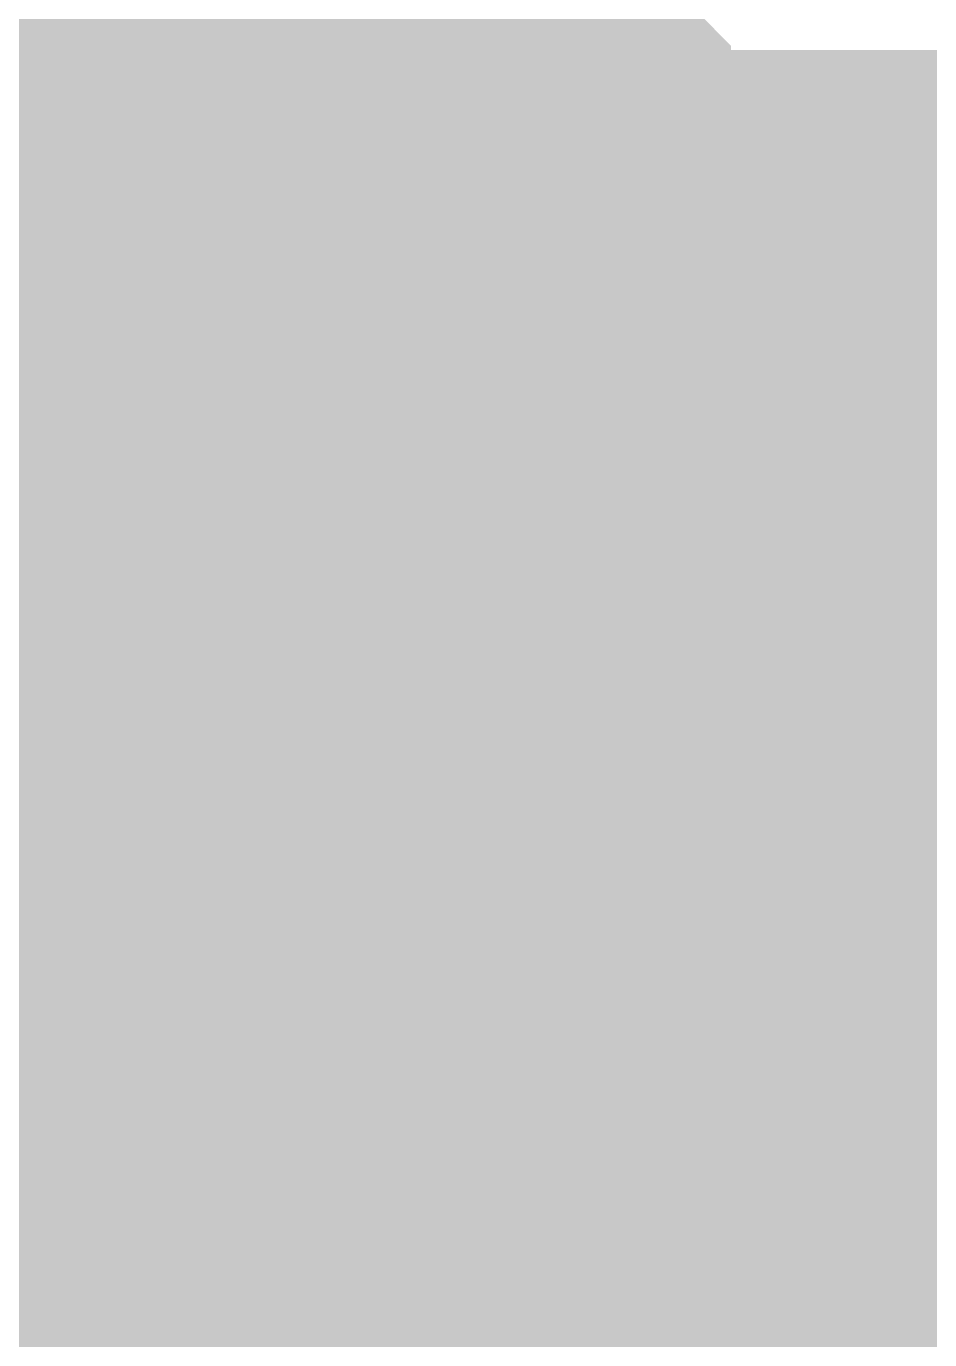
# Model space of a CAD drawing. Header units: inches. Extents: x 0 to 841, y 0 to 594.
# Drawn here: x 788.077 to 788.458, y 269.791 to 270.344 of the extents above; entities that cross this region are included whole.
import ezdxf

# ---------------------------------------------------------------- set-up
doc = ezdxf.new("R2010")
doc.units = ezdxf.units.IN
doc.layers.add('Sheet', color=255, linetype='Continuous')

msp = doc.modelspace()

# ---------------------------------------------------------------- linework, layer by layer
at = {"layer": 'Sheet'}
for points in [[(788.04449, 270.49819, 0.29972, 0.29972, 0), (788.0894, 270.45327, 0.29972, 0.29972, 0), (788.13432, 270.40835, 0.29972, 0.29972, 0), (788.13432, 270.40835, 0.29972, 0.29972, 0), (788.13432, 270.36343, 0.29972, 0.29972, 0), (788.17923, 270.31851, 0.29972, 0.29972, 0), (788.17923, 270.31851, 0.29972, 0.29972, 0), (788.22415, 270.27359, 0.29972, 0.29972, 0), (788.22415, 270.22868, 0.29972, 0.29972, 0), (788.22415, 270.18376, 0.29972, 0.29972, 0), (788.22415, 270.13884, 0.29972, 0.29972, 0), (788.26907, 270.13884, 0.29972, 0.29972, 0), (788.26907, 270.09392, 0.29972, 0.29972, 0), (788.26907, 270.049, 0.29972, 0.29972, 0), (788.26907, 270.00408, 0.29972, 0.29972, 0), (788.26907, 269.95917, 0.29972, 0.29972, 0)], [(788.04449, 270.49819, 0.29972, 0.29972, 0), (788.0894, 270.45327, 0.29972, 0.29972, 0), (788.13432, 270.40835, 0.29972, 0.29972, 0), (788.13432, 270.40835, 0.29972, 0.29972, 0), (788.13432, 270.36343, 0.29972, 0.29972, 0), (788.17923, 270.31851, 0.29972, 0.29972, 0), (788.17923, 270.31851, 0.29972, 0.29972, 0), (788.22415, 270.27359, 0.29972, 0.29972, 0), (788.22415, 270.22868, 0.29972, 0.29972, 0), (788.22415, 270.18376, 0.29972, 0.29972, 0), (788.22415, 270.13884, 0.29972, 0.29972, 0), (788.26907, 270.13884, 0.29972, 0.29972, 0), (788.26907, 270.09392, 0.29972, 0.29972, 0), (788.26907, 270.049, 0.29972, 0.29972, 0), (788.26907, 270.00408, 0.29972, 0.29972, 0), (788.26907, 269.95917, 0.29972, 0.29972, 0)], [(788.04449, 270.49819, 0.29972, 0.29972, 0), (788.0894, 270.45327, 0.29972, 0.29972, 0), (788.13432, 270.40835, 0.29972, 0.29972, 0), (788.13432, 270.40835, 0.29972, 0.29972, 0), (788.13432, 270.36343, 0.29972, 0.29972, 0), (788.17923, 270.31851, 0.29972, 0.29972, 0), (788.17923, 270.31851, 0.29972, 0.29972, 0), (788.22415, 270.27359, 0.29972, 0.29972, 0), (788.22415, 270.22868, 0.29972, 0.29972, 0), (788.22415, 270.18376, 0.29972, 0.29972, 0), (788.22415, 270.13884, 0.29972, 0.29972, 0), (788.26907, 270.13884, 0.29972, 0.29972, 0), (788.26907, 270.09392, 0.29972, 0.29972, 0), (788.26907, 270.049, 0.29972, 0.29972, 0), (788.26907, 270.00408, 0.29972, 0.29972, 0), (788.26907, 269.95917, 0.29972, 0.29972, 0)], [(788.04449, 270.49819, 0.29972, 0.29972, 0), (788.0894, 270.45327, 0.29972, 0.29972, 0), (788.13432, 270.40835, 0.29972, 0.29972, 0), (788.13432, 270.40835, 0.29972, 0.29972, 0), (788.13432, 270.36343, 0.29972, 0.29972, 0), (788.17923, 270.31851, 0.29972, 0.29972, 0), (788.17923, 270.31851, 0.29972, 0.29972, 0), (788.22415, 270.27359, 0.29972, 0.29972, 0), (788.22415, 270.22868, 0.29972, 0.29972, 0), (788.22415, 270.18376, 0.29972, 0.29972, 0), (788.22415, 270.13884, 0.29972, 0.29972, 0), (788.26907, 270.13884, 0.29972, 0.29972, 0), (788.26907, 270.09392, 0.29972, 0.29972, 0), (788.26907, 270.049, 0.29972, 0.29972, 0), (788.26907, 270.00408, 0.29972, 0.29972, 0), (788.26907, 269.95917, 0.29972, 0.29972, 0)], [(788.04449, 270.49819, 0.29972, 0.29972, 0), (788.0894, 270.45327, 0.29972, 0.29972, 0), (788.13432, 270.40835, 0.29972, 0.29972, 0), (788.13432, 270.40835, 0.29972, 0.29972, 0), (788.13432, 270.36343, 0.29972, 0.29972, 0), (788.17923, 270.31851, 0.29972, 0.29972, 0), (788.17923, 270.31851, 0.29972, 0.29972, 0), (788.22415, 270.27359, 0.29972, 0.29972, 0), (788.22415, 270.22868, 0.29972, 0.29972, 0), (788.22415, 270.18376, 0.29972, 0.29972, 0), (788.22415, 270.13884, 0.29972, 0.29972, 0), (788.26907, 270.13884, 0.29972, 0.29972, 0), (788.26907, 270.09392, 0.29972, 0.29972, 0), (788.26907, 270.049, 0.29972, 0.29972, 0), (788.26907, 270.00408, 0.29972, 0.29972, 0), (788.26907, 269.95917, 0.29972, 0.29972, 0)], [(788.04449, 270.49819, 0.29972, 0.29972, 0), (788.0894, 270.45327, 0.29972, 0.29972, 0), (788.13432, 270.40835, 0.29972, 0.29972, 0), (788.13432, 270.40835, 0.29972, 0.29972, 0), (788.13432, 270.36343, 0.29972, 0.29972, 0), (788.17923, 270.31851, 0.29972, 0.29972, 0), (788.17923, 270.31851, 0.29972, 0.29972, 0), (788.22415, 270.27359, 0.29972, 0.29972, 0), (788.22415, 270.22868, 0.29972, 0.29972, 0), (788.22415, 270.18376, 0.29972, 0.29972, 0), (788.22415, 270.13884, 0.29972, 0.29972, 0), (788.26907, 270.13884, 0.29972, 0.29972, 0), (788.26907, 270.09392, 0.29972, 0.29972, 0), (788.26907, 270.049, 0.29972, 0.29972, 0), (788.26907, 270.00408, 0.29972, 0.29972, 0), (788.26907, 269.95917, 0.29972, 0.29972, 0)], [(788.13432, 270.40835, 0.09906, 0.09906, 0), (788.13432, 270.36343, 0.09906, 0.09906, 0), (788.17923, 270.31851, 0.09906, 0.09906, 0), (788.17923, 270.31851, 0.09906, 0.09906, 0), (788.22415, 270.27359, 0.09906, 0.09906, 0), (788.22415, 270.22868, 0.09906, 0.09906, 0), (788.22415, 270.18376, 0.09906, 0.09906, 0), (788.22415, 270.13884, 0.09906, 0.09906, 0), (788.26907, 270.13884, 0.09906, 0.09906, 0), (788.26907, 270.09392, 0.09906, 0.09906, 0), (788.26907, 270.049, 0.09906, 0.09906, 0), (788.26907, 270.00408, 0.09906, 0.09906, 0), (788.26907, 269.95917, 0.09906, 0.09906, 0)], [(788.13432, 270.40835, 0.09906, 0.09906, 0), (788.13432, 270.36343, 0.09906, 0.09906, 0), (788.17923, 270.31851, 0.09906, 0.09906, 0), (788.17923, 270.31851, 0.09906, 0.09906, 0), (788.22415, 270.27359, 0.09906, 0.09906, 0), (788.22415, 270.22868, 0.09906, 0.09906, 0), (788.22415, 270.18376, 0.09906, 0.09906, 0), (788.22415, 270.13884, 0.09906, 0.09906, 0), (788.26907, 270.13884, 0.09906, 0.09906, 0), (788.26907, 270.09392, 0.09906, 0.09906, 0), (788.26907, 270.049, 0.09906, 0.09906, 0), (788.26907, 270.00408, 0.09906, 0.09906, 0), (788.26907, 269.95917, 0.09906, 0.09906, 0)], [(788.13432, 270.40835, 0.09906, 0.09906, 0), (788.13432, 270.36343, 0.09906, 0.09906, 0), (788.17923, 270.31851, 0.09906, 0.09906, 0), (788.17923, 270.31851, 0.09906, 0.09906, 0), (788.22415, 270.27359, 0.09906, 0.09906, 0), (788.22415, 270.22868, 0.09906, 0.09906, 0), (788.22415, 270.18376, 0.09906, 0.09906, 0), (788.22415, 270.13884, 0.09906, 0.09906, 0), (788.26907, 270.13884, 0.09906, 0.09906, 0), (788.26907, 270.09392, 0.09906, 0.09906, 0), (788.26907, 270.049, 0.09906, 0.09906, 0), (788.26907, 270.00408, 0.09906, 0.09906, 0), (788.26907, 269.95917, 0.09906, 0.09906, 0)], [(788.13432, 270.40835, 0.09906, 0.09906, 0), (788.13432, 270.36343, 0.09906, 0.09906, 0), (788.17923, 270.31851, 0.09906, 0.09906, 0), (788.17923, 270.31851, 0.09906, 0.09906, 0), (788.22415, 270.27359, 0.09906, 0.09906, 0), (788.22415, 270.22868, 0.09906, 0.09906, 0), (788.22415, 270.18376, 0.09906, 0.09906, 0), (788.22415, 270.13884, 0.09906, 0.09906, 0), (788.26907, 270.13884, 0.09906, 0.09906, 0), (788.26907, 270.09392, 0.09906, 0.09906, 0), (788.26907, 270.049, 0.09906, 0.09906, 0), (788.26907, 270.00408, 0.09906, 0.09906, 0), (788.26907, 269.95917, 0.09906, 0.09906, 0)], [(788.13432, 270.40835, 0.09906, 0.09906, 0), (788.13432, 270.36343, 0.09906, 0.09906, 0), (788.17923, 270.31851, 0.09906, 0.09906, 0), (788.17923, 270.31851, 0.09906, 0.09906, 0), (788.22415, 270.27359, 0.09906, 0.09906, 0), (788.22415, 270.22868, 0.09906, 0.09906, 0), (788.22415, 270.18376, 0.09906, 0.09906, 0), (788.22415, 270.13884, 0.09906, 0.09906, 0), (788.26907, 270.13884, 0.09906, 0.09906, 0), (788.26907, 270.09392, 0.09906, 0.09906, 0), (788.26907, 270.049, 0.09906, 0.09906, 0), (788.26907, 270.00408, 0.09906, 0.09906, 0), (788.26907, 269.95917, 0.09906, 0.09906, 0)], [(788.13432, 270.40835, 0.09906, 0.09906, 0), (788.13432, 270.36343, 0.09906, 0.09906, 0), (788.17923, 270.31851, 0.09906, 0.09906, 0), (788.17923, 270.31851, 0.09906, 0.09906, 0), (788.22415, 270.27359, 0.09906, 0.09906, 0), (788.22415, 270.22868, 0.09906, 0.09906, 0), (788.22415, 270.18376, 0.09906, 0.09906, 0), (788.22415, 270.13884, 0.09906, 0.09906, 0), (788.26907, 270.13884, 0.09906, 0.09906, 0), (788.26907, 270.09392, 0.09906, 0.09906, 0), (788.26907, 270.049, 0.09906, 0.09906, 0), (788.26907, 270.00408, 0.09906, 0.09906, 0), (788.26907, 269.95917, 0.09906, 0.09906, 0)], [(787.90974, 270.22868, 0.29972, 0.29972, 0), (787.95466, 270.22868, 0.29972, 0.29972, 0), (787.95466, 270.18376, 0.29972, 0.29972, 0), (787.95466, 270.18376, 0.29972, 0.29972, 0), (787.95466, 270.13884, 0.29972, 0.29972, 0), (787.95466, 270.13884, 0.29972, 0.29972, 0), (787.99957, 270.09392, 0.29972, 0.29972, 0), (787.99957, 270.09392, 0.29972, 0.29972, 0), (787.99957, 270.049, 0.29972, 0.29972, 0), (787.99957, 270.00408, 0.29972, 0.29972, 0), (787.99957, 270.00408, 0.29972, 0.29972, 0), (787.99957, 269.95917, 0.29972, 0.29972, 0)], [(787.90974, 270.22868, 0.29972, 0.29972, 0), (787.95466, 270.22868, 0.29972, 0.29972, 0), (787.95466, 270.18376, 0.29972, 0.29972, 0), (787.95466, 270.18376, 0.29972, 0.29972, 0), (787.95466, 270.13884, 0.29972, 0.29972, 0), (787.95466, 270.13884, 0.29972, 0.29972, 0), (787.99957, 270.09392, 0.29972, 0.29972, 0), (787.99957, 270.09392, 0.29972, 0.29972, 0), (787.99957, 270.049, 0.29972, 0.29972, 0), (787.99957, 270.00408, 0.29972, 0.29972, 0), (787.99957, 270.00408, 0.29972, 0.29972, 0), (787.99957, 269.95917, 0.29972, 0.29972, 0)], [(787.90974, 270.22868, 0.29972, 0.29972, 0), (787.95466, 270.22868, 0.29972, 0.29972, 0), (787.95466, 270.18376, 0.29972, 0.29972, 0), (787.95466, 270.18376, 0.29972, 0.29972, 0), (787.95466, 270.13884, 0.29972, 0.29972, 0), (787.95466, 270.13884, 0.29972, 0.29972, 0), (787.99957, 270.09392, 0.29972, 0.29972, 0), (787.99957, 270.09392, 0.29972, 0.29972, 0), (787.99957, 270.049, 0.29972, 0.29972, 0), (787.99957, 270.00408, 0.29972, 0.29972, 0), (787.99957, 270.00408, 0.29972, 0.29972, 0), (787.99957, 269.95917, 0.29972, 0.29972, 0)], [(787.90974, 270.22868, 0.29972, 0.29972, 0), (787.95466, 270.22868, 0.29972, 0.29972, 0), (787.95466, 270.18376, 0.29972, 0.29972, 0), (787.95466, 270.18376, 0.29972, 0.29972, 0), (787.95466, 270.13884, 0.29972, 0.29972, 0), (787.95466, 270.13884, 0.29972, 0.29972, 0), (787.99957, 270.09392, 0.29972, 0.29972, 0), (787.99957, 270.09392, 0.29972, 0.29972, 0), (787.99957, 270.049, 0.29972, 0.29972, 0), (787.99957, 270.00408, 0.29972, 0.29972, 0), (787.99957, 270.00408, 0.29972, 0.29972, 0), (787.99957, 269.95917, 0.29972, 0.29972, 0)], [(787.5055, 269.95917, 0.7493, 0.7493, 0), (787.5055, 269.95917, 0.7493, 0.7493, 0), (792.49113, 269.95917, 0.7493, 0.7493, 0)], [(787.99957, 269.95917, 0.29972, 0.29972, 0), (787.99957, 269.91425, 0.29972, 0.29972, 0), (787.99957, 269.91425, 0.29972, 0.29972, 0), (787.99957, 269.86933, 0.29972, 0.29972, 0), (787.99957, 269.86933, 0.29972, 0.29972, 0), (787.99957, 269.82441, 0.29972, 0.29972, 0), (787.95466, 269.82441, 0.29972, 0.29972, 0), (787.95466, 269.77949, 0.29972, 0.29972, 0), (787.95466, 269.77949, 0.29972, 0.29972, 0), (787.95466, 269.73457, 0.29972, 0.29972, 0), (787.95466, 269.73457, 0.29972, 0.29972, 0), (787.90974, 269.68966, 0.29972, 0.29972, 0), (787.90974, 269.68966, 0.29972, 0.29972, 0), (787.90974, 269.64474, 0.29972, 0.29972, 0), (787.86483, 269.64474, 0.29972, 0.29972, 0), (787.86483, 269.64474, 0.29972, 0.29972, 0), (787.86483, 269.59982, 0.29972, 0.29972, 0)], [(787.99957, 269.95917, 0.29972, 0.29972, 0), (787.99957, 269.91425, 0.29972, 0.29972, 0), (787.99957, 269.91425, 0.29972, 0.29972, 0), (787.99957, 269.86933, 0.29972, 0.29972, 0), (787.99957, 269.86933, 0.29972, 0.29972, 0), (787.99957, 269.82441, 0.29972, 0.29972, 0), (787.95466, 269.82441, 0.29972, 0.29972, 0), (787.95466, 269.77949, 0.29972, 0.29972, 0), (787.95466, 269.77949, 0.29972, 0.29972, 0), (787.95466, 269.73457, 0.29972, 0.29972, 0), (787.95466, 269.73457, 0.29972, 0.29972, 0), (787.90974, 269.68966, 0.29972, 0.29972, 0), (787.90974, 269.68966, 0.29972, 0.29972, 0), (787.90974, 269.64474, 0.29972, 0.29972, 0), (787.86483, 269.64474, 0.29972, 0.29972, 0), (787.86483, 269.64474, 0.29972, 0.29972, 0), (787.86483, 269.59982, 0.29972, 0.29972, 0)], [(787.99957, 269.95917, 0.29972, 0.29972, 0), (787.99957, 269.91425, 0.29972, 0.29972, 0), (787.99957, 269.91425, 0.29972, 0.29972, 0), (787.99957, 269.86933, 0.29972, 0.29972, 0), (787.99957, 269.86933, 0.29972, 0.29972, 0), (787.99957, 269.82441, 0.29972, 0.29972, 0), (787.95466, 269.82441, 0.29972, 0.29972, 0), (787.95466, 269.77949, 0.29972, 0.29972, 0), (787.95466, 269.77949, 0.29972, 0.29972, 0), (787.95466, 269.73457, 0.29972, 0.29972, 0), (787.95466, 269.73457, 0.29972, 0.29972, 0), (787.90974, 269.68966, 0.29972, 0.29972, 0), (787.90974, 269.68966, 0.29972, 0.29972, 0), (787.90974, 269.64474, 0.29972, 0.29972, 0), (787.86483, 269.64474, 0.29972, 0.29972, 0), (787.86483, 269.64474, 0.29972, 0.29972, 0), (787.86483, 269.59982, 0.29972, 0.29972, 0)], [(787.99957, 269.95917, 0.29972, 0.29972, 0), (787.99957, 269.91425, 0.29972, 0.29972, 0), (787.99957, 269.91425, 0.29972, 0.29972, 0), (787.99957, 269.86933, 0.29972, 0.29972, 0), (787.99957, 269.86933, 0.29972, 0.29972, 0), (787.99957, 269.82441, 0.29972, 0.29972, 0), (787.95466, 269.82441, 0.29972, 0.29972, 0), (787.95466, 269.77949, 0.29972, 0.29972, 0), (787.95466, 269.77949, 0.29972, 0.29972, 0), (787.95466, 269.73457, 0.29972, 0.29972, 0), (787.95466, 269.73457, 0.29972, 0.29972, 0), (787.90974, 269.68966, 0.29972, 0.29972, 0), (787.90974, 269.68966, 0.29972, 0.29972, 0), (787.90974, 269.64474, 0.29972, 0.29972, 0), (787.86483, 269.64474, 0.29972, 0.29972, 0), (787.86483, 269.64474, 0.29972, 0.29972, 0), (787.86483, 269.59982, 0.29972, 0.29972, 0)], [(787.99957, 269.95917, 0.29972, 0.29972, 0), (787.99957, 269.95917, 0.29972, 0.29972, 0), (787.99957, 269.95917, 0.29972, 0.29972, 0), (787.99957, 269.95917, 0.29972, 0.29972, 0), (787.99957, 269.95917, 0.29972, 0.29972, 0), (787.99957, 269.95917, 0.29972, 0.29972, 0), (787.99957, 269.95917, 0.29972, 0.29972, 0), (787.99957, 269.95917, 0.29972, 0.29972, 0), (787.99957, 269.95917, 0.29972, 0.29972, 0), (787.99957, 269.95917, 0.29972, 0.29972, 0), (787.99957, 269.95917, 0.29972, 0.29972, 0), (787.99957, 269.95917, 0.29972, 0.29972, 0), (787.99957, 269.95917, 0.29972, 0.29972, 0), (787.99957, 269.95917, 0.29972, 0.29972, 0), (787.99957, 269.95917, 0.29972, 0.29972, 0), (787.99957, 269.95917, 0.29972, 0.29972, 0), (787.99957, 269.95917, 0.29972, 0.29972, 0), (787.99957, 269.95917, 0.29972, 0.29972, 0), (787.99957, 269.95917, 0.29972, 0.29972, 0), (787.99957, 269.95917, 0.29972, 0.29972, 0), (787.99957, 269.95917, 0.29972, 0.29972, 0), (787.99957, 269.95917, 0.29972, 0.29972, 0), (787.99957, 269.95917, 0.29972, 0.29972, 0), (787.99957, 269.95917, 0.29972, 0.29972, 0), (787.99957, 269.95917, 0.29972, 0.29972, 0), (787.99957, 269.95917, 0.29972, 0.29972, 0), (787.99957, 269.95917, 0.29972, 0.29972, 0), (787.99957, 269.95917, 0.29972, 0.29972, 0), (787.99957, 269.95917, 0.29972, 0.29972, 0), (787.99957, 269.95917, 0.29972, 0.29972, 0), (787.99957, 269.95917, 0.29972, 0.29972, 0), (787.99957, 269.95917, 0.29972, 0.29972, 0), (787.99957, 269.95917, 0.29972, 0.29972, 0)], [(787.99957, 269.95917, 0.29972, 0.29972, 0), (787.99957, 269.95917, 0.29972, 0.29972, 0)], [(787.99957, 269.95917, 0.29972, 0.29972, 0), (787.99957, 269.95917, 0.29972, 0.29972, 0), (787.99957, 269.95917, 0.29972, 0.29972, 0), (787.99957, 269.95917, 0.29972, 0.29972, 0), (787.99957, 269.95917, 0.29972, 0.29972, 0), (787.99957, 269.95917, 0.29972, 0.29972, 0), (787.99957, 269.95917, 0.29972, 0.29972, 0), (787.99957, 269.95917, 0.29972, 0.29972, 0), (787.99957, 269.95917, 0.29972, 0.29972, 0), (787.99957, 269.95917, 0.29972, 0.29972, 0), (787.99957, 269.95917, 0.29972, 0.29972, 0), (787.99957, 269.95917, 0.29972, 0.29972, 0), (787.99957, 269.95917, 0.29972, 0.29972, 0), (787.99957, 269.95917, 0.29972, 0.29972, 0), (787.99957, 269.95917, 0.29972, 0.29972, 0), (787.99957, 269.95917, 0.29972, 0.29972, 0), (787.99957, 269.95917, 0.29972, 0.29972, 0), (787.99957, 269.95917, 0.29972, 0.29972, 0), (787.99957, 269.95917, 0.29972, 0.29972, 0), (787.99957, 269.95917, 0.29972, 0.29972, 0), (787.99957, 269.95917, 0.29972, 0.29972, 0), (787.99957, 269.95917, 0.29972, 0.29972, 0), (787.99957, 269.95917, 0.29972, 0.29972, 0), (787.99957, 269.95917, 0.29972, 0.29972, 0), (787.99957, 269.95917, 0.29972, 0.29972, 0), (787.99957, 269.95917, 0.29972, 0.29972, 0), (787.99957, 269.95917, 0.29972, 0.29972, 0), (787.99957, 269.95917, 0.29972, 0.29972, 0), (787.99957, 269.95917, 0.29972, 0.29972, 0), (787.99957, 269.95917, 0.29972, 0.29972, 0), (787.99957, 269.95917, 0.29972, 0.29972, 0), (787.99957, 269.95917, 0.29972, 0.29972, 0), (787.99957, 269.95917, 0.29972, 0.29972, 0)], [(787.99957, 269.95917, 0.29972, 0.29972, 0), (787.99957, 269.95917, 0.29972, 0.29972, 0)], [(787.99957, 269.95917, 0.29972, 0.29972, 0), (787.99957, 269.95917, 0.29972, 0.29972, 0), (787.99957, 269.95917, 0.29972, 0.29972, 0), (787.99957, 269.95917, 0.29972, 0.29972, 0), (787.99957, 269.95917, 0.29972, 0.29972, 0), (787.99957, 269.95917, 0.29972, 0.29972, 0), (787.99957, 269.95917, 0.29972, 0.29972, 0), (787.99957, 269.95917, 0.29972, 0.29972, 0), (787.99957, 269.95917, 0.29972, 0.29972, 0), (787.99957, 269.95917, 0.29972, 0.29972, 0), (787.99957, 269.95917, 0.29972, 0.29972, 0), (787.99957, 269.95917, 0.29972, 0.29972, 0), (787.99957, 269.95917, 0.29972, 0.29972, 0), (787.99957, 269.95917, 0.29972, 0.29972, 0), (787.99957, 269.95917, 0.29972, 0.29972, 0), (787.99957, 269.95917, 0.29972, 0.29972, 0), (787.99957, 269.95917, 0.29972, 0.29972, 0), (787.99957, 269.95917, 0.29972, 0.29972, 0), (787.99957, 269.95917, 0.29972, 0.29972, 0), (787.99957, 269.95917, 0.29972, 0.29972, 0), (787.99957, 269.95917, 0.29972, 0.29972, 0), (787.99957, 269.95917, 0.29972, 0.29972, 0), (787.99957, 269.95917, 0.29972, 0.29972, 0), (787.99957, 269.95917, 0.29972, 0.29972, 0), (787.99957, 269.95917, 0.29972, 0.29972, 0), (787.99957, 269.95917, 0.29972, 0.29972, 0), (787.99957, 269.95917, 0.29972, 0.29972, 0), (787.99957, 269.95917, 0.29972, 0.29972, 0), (787.99957, 269.95917, 0.29972, 0.29972, 0), (787.99957, 269.95917, 0.29972, 0.29972, 0), (787.99957, 269.95917, 0.29972, 0.29972, 0), (787.99957, 269.95917, 0.29972, 0.29972, 0), (787.99957, 269.95917, 0.29972, 0.29972, 0)], [(787.99957, 269.95917, 0.29972, 0.29972, 0), (787.99957, 269.95917, 0.29972, 0.29972, 0)], [(787.99957, 269.95917, 0.29972, 0.29972, 0), (787.99957, 269.95917, 0.29972, 0.29972, 0), (787.99957, 269.95917, 0.29972, 0.29972, 0), (787.99957, 269.95917, 0.29972, 0.29972, 0), (787.99957, 269.95917, 0.29972, 0.29972, 0), (787.99957, 269.95917, 0.29972, 0.29972, 0), (787.99957, 269.95917, 0.29972, 0.29972, 0), (787.99957, 269.95917, 0.29972, 0.29972, 0), (787.99957, 269.95917, 0.29972, 0.29972, 0), (787.99957, 269.95917, 0.29972, 0.29972, 0), (787.99957, 269.95917, 0.29972, 0.29972, 0), (787.99957, 269.95917, 0.29972, 0.29972, 0), (787.99957, 269.95917, 0.29972, 0.29972, 0), (787.99957, 269.95917, 0.29972, 0.29972, 0), (787.99957, 269.95917, 0.29972, 0.29972, 0), (787.99957, 269.95917, 0.29972, 0.29972, 0), (787.99957, 269.95917, 0.29972, 0.29972, 0), (787.99957, 269.95917, 0.29972, 0.29972, 0), (787.99957, 269.95917, 0.29972, 0.29972, 0), (787.99957, 269.95917, 0.29972, 0.29972, 0), (787.99957, 269.95917, 0.29972, 0.29972, 0), (787.99957, 269.95917, 0.29972, 0.29972, 0), (787.99957, 269.95917, 0.29972, 0.29972, 0), (787.99957, 269.95917, 0.29972, 0.29972, 0), (787.99957, 269.95917, 0.29972, 0.29972, 0), (787.99957, 269.95917, 0.29972, 0.29972, 0), (787.99957, 269.95917, 0.29972, 0.29972, 0), (787.99957, 269.95917, 0.29972, 0.29972, 0), (787.99957, 269.95917, 0.29972, 0.29972, 0), (787.99957, 269.95917, 0.29972, 0.29972, 0), (787.99957, 269.95917, 0.29972, 0.29972, 0), (787.99957, 269.95917, 0.29972, 0.29972, 0), (787.99957, 269.95917, 0.29972, 0.29972, 0)], [(787.99957, 269.95917, 0.29972, 0.29972, 0), (787.99957, 269.95917, 0.29972, 0.29972, 0)], [(788.26907, 269.95917, 0.29972, 0.29972, 0), (788.26907, 269.91425, 0.29972, 0.29972, 0), (788.26907, 269.86933, 0.29972, 0.29972, 0), (788.26907, 269.86933, 0.29972, 0.29972, 0), (788.26907, 269.82441, 0.29972, 0.29972, 0), (788.22415, 269.77949, 0.29972, 0.29972, 0), (788.22415, 269.73457, 0.29972, 0.29972, 0), (788.22415, 269.68966, 0.29972, 0.29972, 0), (788.22415, 269.68966, 0.29972, 0.29972, 0), (788.17923, 269.64474, 0.29972, 0.29972, 0), (788.17923, 269.59982, 0.29972, 0.29972, 0)], [(788.26907, 269.95917, 0.29972, 0.29972, 0), (788.26907, 269.91425, 0.29972, 0.29972, 0), (788.26907, 269.86933, 0.29972, 0.29972, 0), (788.26907, 269.86933, 0.29972, 0.29972, 0), (788.26907, 269.82441, 0.29972, 0.29972, 0), (788.22415, 269.77949, 0.29972, 0.29972, 0), (788.22415, 269.73457, 0.29972, 0.29972, 0), (788.22415, 269.68966, 0.29972, 0.29972, 0), (788.22415, 269.68966, 0.29972, 0.29972, 0), (788.17923, 269.64474, 0.29972, 0.29972, 0), (788.17923, 269.59982, 0.29972, 0.29972, 0)], [(788.26907, 269.95917, 0.29972, 0.29972, 0), (788.26907, 269.91425, 0.29972, 0.29972, 0), (788.26907, 269.86933, 0.29972, 0.29972, 0), (788.26907, 269.86933, 0.29972, 0.29972, 0), (788.26907, 269.82441, 0.29972, 0.29972, 0), (788.22415, 269.77949, 0.29972, 0.29972, 0), (788.22415, 269.73457, 0.29972, 0.29972, 0), (788.22415, 269.68966, 0.29972, 0.29972, 0), (788.22415, 269.68966, 0.29972, 0.29972, 0), (788.17923, 269.64474, 0.29972, 0.29972, 0), (788.17923, 269.59982, 0.29972, 0.29972, 0)], [(788.26907, 269.95917, 0.29972, 0.29972, 0), (788.26907, 269.91425, 0.29972, 0.29972, 0), (788.26907, 269.86933, 0.29972, 0.29972, 0), (788.26907, 269.86933, 0.29972, 0.29972, 0), (788.26907, 269.82441, 0.29972, 0.29972, 0), (788.22415, 269.77949, 0.29972, 0.29972, 0), (788.22415, 269.73457, 0.29972, 0.29972, 0), (788.22415, 269.68966, 0.29972, 0.29972, 0), (788.22415, 269.68966, 0.29972, 0.29972, 0), (788.17923, 269.64474, 0.29972, 0.29972, 0), (788.17923, 269.59982, 0.29972, 0.29972, 0)], [(788.26907, 269.95917, 0.29972, 0.29972, 0), (788.26907, 269.91425, 0.29972, 0.29972, 0), (788.26907, 269.86933, 0.29972, 0.29972, 0), (788.26907, 269.86933, 0.29972, 0.29972, 0), (788.26907, 269.82441, 0.29972, 0.29972, 0), (788.22415, 269.77949, 0.29972, 0.29972, 0), (788.22415, 269.73457, 0.29972, 0.29972, 0), (788.22415, 269.68966, 0.29972, 0.29972, 0), (788.22415, 269.68966, 0.29972, 0.29972, 0), (788.17923, 269.64474, 0.29972, 0.29972, 0), (788.17923, 269.59982, 0.29972, 0.29972, 0)], [(788.26907, 269.95917, 0.29972, 0.29972, 0), (788.26907, 269.91425, 0.29972, 0.29972, 0), (788.26907, 269.86933, 0.29972, 0.29972, 0), (788.26907, 269.86933, 0.29972, 0.29972, 0), (788.26907, 269.82441, 0.29972, 0.29972, 0), (788.22415, 269.77949, 0.29972, 0.29972, 0), (788.22415, 269.73457, 0.29972, 0.29972, 0), (788.22415, 269.68966, 0.29972, 0.29972, 0), (788.22415, 269.68966, 0.29972, 0.29972, 0), (788.17923, 269.64474, 0.29972, 0.29972, 0), (788.17923, 269.59982, 0.29972, 0.29972, 0)], [(788.26907, 269.95917, 0.29972, 0.29972, 0), (788.26907, 269.95917, 0.29972, 0.29972, 0), (788.26907, 269.95917, 0.29972, 0.29972, 0), (788.26907, 269.95917, 0.29972, 0.29972, 0), (788.26907, 269.95917, 0.29972, 0.29972, 0), (788.26907, 269.95917, 0.29972, 0.29972, 0), (788.26907, 269.95917, 0.29972, 0.29972, 0), (788.26907, 269.95917, 0.29972, 0.29972, 0), (788.26907, 269.95917, 0.29972, 0.29972, 0), (788.26907, 269.95917, 0.29972, 0.29972, 0), (788.26907, 269.95917, 0.29972, 0.29972, 0), (788.26907, 269.95917, 0.29972, 0.29972, 0), (788.26907, 269.95917, 0.29972, 0.29972, 0), (788.26907, 269.95917, 0.29972, 0.29972, 0), (788.26907, 269.95917, 0.29972, 0.29972, 0), (788.26907, 269.95917, 0.29972, 0.29972, 0), (788.26907, 269.95917, 0.29972, 0.29972, 0), (788.26907, 269.95917, 0.29972, 0.29972, 0), (788.26907, 269.95917, 0.29972, 0.29972, 0), (788.26907, 269.95917, 0.29972, 0.29972, 0), (788.26907, 269.95917, 0.29972, 0.29972, 0), (788.26907, 269.95917, 0.29972, 0.29972, 0), (788.26907, 269.95917, 0.29972, 0.29972, 0), (788.26907, 269.95917, 0.29972, 0.29972, 0), (788.26907, 269.95917, 0.29972, 0.29972, 0), (788.26907, 269.95917, 0.29972, 0.29972, 0), (788.26907, 269.95917, 0.29972, 0.29972, 0), (788.26907, 269.95917, 0.29972, 0.29972, 0), (788.26907, 269.95917, 0.29972, 0.29972, 0), (788.26907, 269.95917, 0.29972, 0.29972, 0), (788.26907, 269.95917, 0.29972, 0.29972, 0), (788.26907, 269.95917, 0.29972, 0.29972, 0), (788.26907, 269.95917, 0.29972, 0.29972, 0)], [(788.26907, 269.95917, 0.29972, 0.29972, 0), (788.26907, 269.95917, 0.29972, 0.29972, 0)], [(788.26907, 269.95917, 0.29972, 0.29972, 0), (788.26907, 269.95917, 0.29972, 0.29972, 0), (788.26907, 269.95917, 0.29972, 0.29972, 0), (788.26907, 269.95917, 0.29972, 0.29972, 0), (788.26907, 269.95917, 0.29972, 0.29972, 0), (788.26907, 269.95917, 0.29972, 0.29972, 0), (788.26907, 269.95917, 0.29972, 0.29972, 0), (788.26907, 269.95917, 0.29972, 0.29972, 0), (788.26907, 269.95917, 0.29972, 0.29972, 0), (788.26907, 269.95917, 0.29972, 0.29972, 0), (788.26907, 269.95917, 0.29972, 0.29972, 0), (788.26907, 269.95917, 0.29972, 0.29972, 0), (788.26907, 269.95917, 0.29972, 0.29972, 0), (788.26907, 269.95917, 0.29972, 0.29972, 0), (788.26907, 269.95917, 0.29972, 0.29972, 0), (788.26907, 269.95917, 0.29972, 0.29972, 0), (788.26907, 269.95917, 0.29972, 0.29972, 0), (788.26907, 269.95917, 0.29972, 0.29972, 0), (788.26907, 269.95917, 0.29972, 0.29972, 0), (788.26907, 269.95917, 0.29972, 0.29972, 0), (788.26907, 269.95917, 0.29972, 0.29972, 0), (788.26907, 269.95917, 0.29972, 0.29972, 0), (788.26907, 269.95917, 0.29972, 0.29972, 0), (788.26907, 269.95917, 0.29972, 0.29972, 0), (788.26907, 269.95917, 0.29972, 0.29972, 0), (788.26907, 269.95917, 0.29972, 0.29972, 0), (788.26907, 269.95917, 0.29972, 0.29972, 0), (788.26907, 269.95917, 0.29972, 0.29972, 0), (788.26907, 269.95917, 0.29972, 0.29972, 0), (788.26907, 269.95917, 0.29972, 0.29972, 0), (788.26907, 269.95917, 0.29972, 0.29972, 0), (788.26907, 269.95917, 0.29972, 0.29972, 0), (788.26907, 269.95917, 0.29972, 0.29972, 0)], [(788.26907, 269.95917, 0.29972, 0.29972, 0), (788.26907, 269.95917, 0.29972, 0.29972, 0)], [(788.26907, 269.95917, 0.29972, 0.29972, 0), (788.26907, 269.95917, 0.29972, 0.29972, 0), (788.26907, 269.95917, 0.29972, 0.29972, 0), (788.26907, 269.95917, 0.29972, 0.29972, 0), (788.26907, 269.95917, 0.29972, 0.29972, 0), (788.26907, 269.95917, 0.29972, 0.29972, 0), (788.26907, 269.95917, 0.29972, 0.29972, 0), (788.26907, 269.95917, 0.29972, 0.29972, 0), (788.26907, 269.95917, 0.29972, 0.29972, 0), (788.26907, 269.95917, 0.29972, 0.29972, 0), (788.26907, 269.95917, 0.29972, 0.29972, 0), (788.26907, 269.95917, 0.29972, 0.29972, 0), (788.26907, 269.95917, 0.29972, 0.29972, 0), (788.26907, 269.95917, 0.29972, 0.29972, 0), (788.26907, 269.95917, 0.29972, 0.29972, 0), (788.26907, 269.95917, 0.29972, 0.29972, 0), (788.26907, 269.95917, 0.29972, 0.29972, 0), (788.26907, 269.95917, 0.29972, 0.29972, 0), (788.26907, 269.95917, 0.29972, 0.29972, 0), (788.26907, 269.95917, 0.29972, 0.29972, 0), (788.26907, 269.95917, 0.29972, 0.29972, 0), (788.26907, 269.95917, 0.29972, 0.29972, 0), (788.26907, 269.95917, 0.29972, 0.29972, 0), (788.26907, 269.95917, 0.29972, 0.29972, 0), (788.26907, 269.95917, 0.29972, 0.29972, 0), (788.26907, 269.95917, 0.29972, 0.29972, 0), (788.26907, 269.95917, 0.29972, 0.29972, 0), (788.26907, 269.95917, 0.29972, 0.29972, 0), (788.26907, 269.95917, 0.29972, 0.29972, 0), (788.26907, 269.95917, 0.29972, 0.29972, 0), (788.26907, 269.95917, 0.29972, 0.29972, 0), (788.26907, 269.95917, 0.29972, 0.29972, 0), (788.26907, 269.95917, 0.29972, 0.29972, 0)], [(788.26907, 269.95917, 0.29972, 0.29972, 0), (788.26907, 269.95917, 0.29972, 0.29972, 0)], [(788.26907, 269.95917, 0.29972, 0.29972, 0), (788.26907, 269.95917, 0.29972, 0.29972, 0), (788.26907, 269.95917, 0.29972, 0.29972, 0), (788.26907, 269.95917, 0.29972, 0.29972, 0), (788.26907, 269.95917, 0.29972, 0.29972, 0), (788.26907, 269.95917, 0.29972, 0.29972, 0), (788.26907, 269.95917, 0.29972, 0.29972, 0), (788.26907, 269.95917, 0.29972, 0.29972, 0), (788.26907, 269.95917, 0.29972, 0.29972, 0), (788.26907, 269.95917, 0.29972, 0.29972, 0), (788.26907, 269.95917, 0.29972, 0.29972, 0), (788.26907, 269.95917, 0.29972, 0.29972, 0), (788.26907, 269.95917, 0.29972, 0.29972, 0), (788.26907, 269.95917, 0.29972, 0.29972, 0), (788.26907, 269.95917, 0.29972, 0.29972, 0), (788.26907, 269.95917, 0.29972, 0.29972, 0), (788.26907, 269.95917, 0.29972, 0.29972, 0), (788.26907, 269.95917, 0.29972, 0.29972, 0), (788.26907, 269.95917, 0.29972, 0.29972, 0), (788.26907, 269.95917, 0.29972, 0.29972, 0), (788.26907, 269.95917, 0.29972, 0.29972, 0), (788.26907, 269.95917, 0.29972, 0.29972, 0), (788.26907, 269.95917, 0.29972, 0.29972, 0), (788.26907, 269.95917, 0.29972, 0.29972, 0), (788.26907, 269.95917, 0.29972, 0.29972, 0), (788.26907, 269.95917, 0.29972, 0.29972, 0), (788.26907, 269.95917, 0.29972, 0.29972, 0), (788.26907, 269.95917, 0.29972, 0.29972, 0), (788.26907, 269.95917, 0.29972, 0.29972, 0), (788.26907, 269.95917, 0.29972, 0.29972, 0), (788.26907, 269.95917, 0.29972, 0.29972, 0), (788.26907, 269.95917, 0.29972, 0.29972, 0), (788.26907, 269.95917, 0.29972, 0.29972, 0)], [(788.26907, 269.95917, 0.29972, 0.29972, 0), (788.26907, 269.95917, 0.29972, 0.29972, 0)], [(788.26907, 269.95917, 0.29972, 0.29972, 0), (788.26907, 269.95917, 0.29972, 0.29972, 0), (788.26907, 269.95917, 0.29972, 0.29972, 0), (788.26907, 269.95917, 0.29972, 0.29972, 0), (788.26907, 269.95917, 0.29972, 0.29972, 0), (788.26907, 269.95917, 0.29972, 0.29972, 0), (788.26907, 269.95917, 0.29972, 0.29972, 0), (788.26907, 269.95917, 0.29972, 0.29972, 0), (788.26907, 269.95917, 0.29972, 0.29972, 0), (788.26907, 269.95917, 0.29972, 0.29972, 0), (788.26907, 269.95917, 0.29972, 0.29972, 0), (788.26907, 269.95917, 0.29972, 0.29972, 0), (788.26907, 269.95917, 0.29972, 0.29972, 0), (788.26907, 269.95917, 0.29972, 0.29972, 0), (788.26907, 269.95917, 0.29972, 0.29972, 0), (788.26907, 269.95917, 0.29972, 0.29972, 0), (788.26907, 269.95917, 0.29972, 0.29972, 0), (788.26907, 269.95917, 0.29972, 0.29972, 0), (788.26907, 269.95917, 0.29972, 0.29972, 0), (788.26907, 269.95917, 0.29972, 0.29972, 0), (788.26907, 269.95917, 0.29972, 0.29972, 0), (788.26907, 269.95917, 0.29972, 0.29972, 0), (788.26907, 269.95917, 0.29972, 0.29972, 0), (788.26907, 269.95917, 0.29972, 0.29972, 0), (788.26907, 269.95917, 0.29972, 0.29972, 0), (788.26907, 269.95917, 0.29972, 0.29972, 0), (788.26907, 269.95917, 0.29972, 0.29972, 0), (788.26907, 269.95917, 0.29972, 0.29972, 0), (788.26907, 269.95917, 0.29972, 0.29972, 0), (788.26907, 269.95917, 0.29972, 0.29972, 0), (788.26907, 269.95917, 0.29972, 0.29972, 0), (788.26907, 269.95917, 0.29972, 0.29972, 0), (788.26907, 269.95917, 0.29972, 0.29972, 0)], [(788.26907, 269.95917, 0.29972, 0.29972, 0), (788.26907, 269.95917, 0.29972, 0.29972, 0)], [(788.26907, 269.95917, 0.29972, 0.29972, 0), (788.26907, 269.95917, 0.29972, 0.29972, 0), (788.26907, 269.95917, 0.29972, 0.29972, 0), (788.26907, 269.95917, 0.29972, 0.29972, 0), (788.26907, 269.95917, 0.29972, 0.29972, 0), (788.26907, 269.95917, 0.29972, 0.29972, 0), (788.26907, 269.95917, 0.29972, 0.29972, 0), (788.26907, 269.95917, 0.29972, 0.29972, 0), (788.26907, 269.95917, 0.29972, 0.29972, 0), (788.26907, 269.95917, 0.29972, 0.29972, 0), (788.26907, 269.95917, 0.29972, 0.29972, 0), (788.26907, 269.95917, 0.29972, 0.29972, 0), (788.26907, 269.95917, 0.29972, 0.29972, 0), (788.26907, 269.95917, 0.29972, 0.29972, 0), (788.26907, 269.95917, 0.29972, 0.29972, 0), (788.26907, 269.95917, 0.29972, 0.29972, 0), (788.26907, 269.95917, 0.29972, 0.29972, 0), (788.26907, 269.95917, 0.29972, 0.29972, 0), (788.26907, 269.95917, 0.29972, 0.29972, 0), (788.26907, 269.95917, 0.29972, 0.29972, 0), (788.26907, 269.95917, 0.29972, 0.29972, 0), (788.26907, 269.95917, 0.29972, 0.29972, 0), (788.26907, 269.95917, 0.29972, 0.29972, 0), (788.26907, 269.95917, 0.29972, 0.29972, 0), (788.26907, 269.95917, 0.29972, 0.29972, 0), (788.26907, 269.95917, 0.29972, 0.29972, 0), (788.26907, 269.95917, 0.29972, 0.29972, 0), (788.26907, 269.95917, 0.29972, 0.29972, 0), (788.26907, 269.95917, 0.29972, 0.29972, 0), (788.26907, 269.95917, 0.29972, 0.29972, 0), (788.26907, 269.95917, 0.29972, 0.29972, 0), (788.26907, 269.95917, 0.29972, 0.29972, 0), (788.26907, 269.95917, 0.29972, 0.29972, 0)], [(788.26907, 269.95917, 0.29972, 0.29972, 0), (788.26907, 269.95917, 0.29972, 0.29972, 0)], [(788.26907, 269.95917, 0.09906, 0.09906, 0), (788.26907, 269.91425, 0.09906, 0.09906, 0), (788.26907, 269.86933, 0.09906, 0.09906, 0), (788.26907, 269.86933, 0.09906, 0.09906, 0), (788.26907, 269.82441, 0.09906, 0.09906, 0), (788.22415, 269.77949, 0.09906, 0.09906, 0), (788.22415, 269.73457, 0.09906, 0.09906, 0)], [(788.26907, 269.95917, 0.09906, 0.09906, 0), (788.26907, 269.91425, 0.09906, 0.09906, 0), (788.26907, 269.86933, 0.09906, 0.09906, 0), (788.26907, 269.86933, 0.09906, 0.09906, 0), (788.26907, 269.82441, 0.09906, 0.09906, 0), (788.22415, 269.77949, 0.09906, 0.09906, 0), (788.22415, 269.73457, 0.09906, 0.09906, 0)], [(788.26907, 269.95917, 0.09906, 0.09906, 0), (788.26907, 269.91425, 0.09906, 0.09906, 0), (788.26907, 269.86933, 0.09906, 0.09906, 0), (788.26907, 269.86933, 0.09906, 0.09906, 0), (788.26907, 269.82441, 0.09906, 0.09906, 0), (788.22415, 269.77949, 0.09906, 0.09906, 0), (788.22415, 269.73457, 0.09906, 0.09906, 0)], [(788.26907, 269.95917, 0.09906, 0.09906, 0), (788.26907, 269.91425, 0.09906, 0.09906, 0), (788.26907, 269.86933, 0.09906, 0.09906, 0), (788.26907, 269.86933, 0.09906, 0.09906, 0), (788.26907, 269.82441, 0.09906, 0.09906, 0), (788.22415, 269.77949, 0.09906, 0.09906, 0), (788.22415, 269.73457, 0.09906, 0.09906, 0)], [(788.26907, 269.95917, 0.09906, 0.09906, 0), (788.26907, 269.91425, 0.09906, 0.09906, 0), (788.26907, 269.86933, 0.09906, 0.09906, 0), (788.26907, 269.86933, 0.09906, 0.09906, 0), (788.26907, 269.82441, 0.09906, 0.09906, 0), (788.22415, 269.77949, 0.09906, 0.09906, 0), (788.22415, 269.73457, 0.09906, 0.09906, 0)], [(788.26907, 269.95917, 0.09906, 0.09906, 0), (788.26907, 269.91425, 0.09906, 0.09906, 0), (788.26907, 269.86933, 0.09906, 0.09906, 0), (788.26907, 269.86933, 0.09906, 0.09906, 0), (788.26907, 269.82441, 0.09906, 0.09906, 0), (788.22415, 269.77949, 0.09906, 0.09906, 0), (788.22415, 269.73457, 0.09906, 0.09906, 0)], [(788.26907, 269.95917, 0.09906, 0.09906, 0), (788.26907, 269.95917, 0.09906, 0.09906, 0), (788.26907, 269.95917, 0.09906, 0.09906, 0), (788.26907, 269.95917, 0.09906, 0.09906, 0), (788.26907, 269.95917, 0.09906, 0.09906, 0), (788.26907, 269.95917, 0.09906, 0.09906, 0), (788.26907, 269.95917, 0.09906, 0.09906, 0), (788.26907, 269.95917, 0.09906, 0.09906, 0), (788.26907, 269.95917, 0.09906, 0.09906, 0), (788.26907, 269.95917, 0.09906, 0.09906, 0), (788.26907, 269.95917, 0.09906, 0.09906, 0), (788.26907, 269.95917, 0.09906, 0.09906, 0), (788.26907, 269.95917, 0.09906, 0.09906, 0), (788.26907, 269.95917, 0.09906, 0.09906, 0), (788.26907, 269.95917, 0.09906, 0.09906, 0), (788.26907, 269.95917, 0.09906, 0.09906, 0), (788.26907, 269.95917, 0.09906, 0.09906, 0), (788.26907, 269.95917, 0.09906, 0.09906, 0), (788.26907, 269.95917, 0.09906, 0.09906, 0), (788.26907, 269.95917, 0.09906, 0.09906, 0), (788.26907, 269.95917, 0.09906, 0.09906, 0), (788.26907, 269.95917, 0.09906, 0.09906, 0), (788.26907, 269.95917, 0.09906, 0.09906, 0), (788.26907, 269.95917, 0.09906, 0.09906, 0), (788.26907, 269.95917, 0.09906, 0.09906, 0), (788.26907, 269.95917, 0.09906, 0.09906, 0), (788.26907, 269.95917, 0.09906, 0.09906, 0), (788.26907, 269.95917, 0.09906, 0.09906, 0), (788.26907, 269.95917, 0.09906, 0.09906, 0), (788.26907, 269.95917, 0.09906, 0.09906, 0), (788.26907, 269.95917, 0.09906, 0.09906, 0), (788.26907, 269.95917, 0.09906, 0.09906, 0), (788.26907, 269.95917, 0.09906, 0.09906, 0)], [(788.26907, 269.95917, 0.09906, 0.09906, 0), (788.26907, 269.95917, 0.09906, 0.09906, 0)], [(788.26907, 269.95917, 0.09906, 0.09906, 0), (788.26907, 269.95917, 0.09906, 0.09906, 0), (788.26907, 269.95917, 0.09906, 0.09906, 0), (788.26907, 269.95917, 0.09906, 0.09906, 0), (788.26907, 269.95917, 0.09906, 0.09906, 0), (788.26907, 269.95917, 0.09906, 0.09906, 0), (788.26907, 269.95917, 0.09906, 0.09906, 0), (788.26907, 269.95917, 0.09906, 0.09906, 0), (788.26907, 269.95917, 0.09906, 0.09906, 0), (788.26907, 269.95917, 0.09906, 0.09906, 0), (788.26907, 269.95917, 0.09906, 0.09906, 0), (788.26907, 269.95917, 0.09906, 0.09906, 0), (788.26907, 269.95917, 0.09906, 0.09906, 0), (788.26907, 269.95917, 0.09906, 0.09906, 0), (788.26907, 269.95917, 0.09906, 0.09906, 0), (788.26907, 269.95917, 0.09906, 0.09906, 0), (788.26907, 269.95917, 0.09906, 0.09906, 0), (788.26907, 269.95917, 0.09906, 0.09906, 0), (788.26907, 269.95917, 0.09906, 0.09906, 0), (788.26907, 269.95917, 0.09906, 0.09906, 0), (788.26907, 269.95917, 0.09906, 0.09906, 0), (788.26907, 269.95917, 0.09906, 0.09906, 0), (788.26907, 269.95917, 0.09906, 0.09906, 0), (788.26907, 269.95917, 0.09906, 0.09906, 0), (788.26907, 269.95917, 0.09906, 0.09906, 0), (788.26907, 269.95917, 0.09906, 0.09906, 0), (788.26907, 269.95917, 0.09906, 0.09906, 0), (788.26907, 269.95917, 0.09906, 0.09906, 0), (788.26907, 269.95917, 0.09906, 0.09906, 0), (788.26907, 269.95917, 0.09906, 0.09906, 0), (788.26907, 269.95917, 0.09906, 0.09906, 0), (788.26907, 269.95917, 0.09906, 0.09906, 0), (788.26907, 269.95917, 0.09906, 0.09906, 0)], [(788.26907, 269.95917, 0.09906, 0.09906, 0), (788.26907, 269.95917, 0.09906, 0.09906, 0)], [(788.26907, 269.95917, 0.09906, 0.09906, 0), (788.26907, 269.95917, 0.09906, 0.09906, 0), (788.26907, 269.95917, 0.09906, 0.09906, 0), (788.26907, 269.95917, 0.09906, 0.09906, 0), (788.26907, 269.95917, 0.09906, 0.09906, 0), (788.26907, 269.95917, 0.09906, 0.09906, 0), (788.26907, 269.95917, 0.09906, 0.09906, 0), (788.26907, 269.95917, 0.09906, 0.09906, 0), (788.26907, 269.95917, 0.09906, 0.09906, 0), (788.26907, 269.95917, 0.09906, 0.09906, 0), (788.26907, 269.95917, 0.09906, 0.09906, 0), (788.26907, 269.95917, 0.09906, 0.09906, 0), (788.26907, 269.95917, 0.09906, 0.09906, 0), (788.26907, 269.95917, 0.09906, 0.09906, 0), (788.26907, 269.95917, 0.09906, 0.09906, 0), (788.26907, 269.95917, 0.09906, 0.09906, 0), (788.26907, 269.95917, 0.09906, 0.09906, 0), (788.26907, 269.95917, 0.09906, 0.09906, 0), (788.26907, 269.95917, 0.09906, 0.09906, 0), (788.26907, 269.95917, 0.09906, 0.09906, 0), (788.26907, 269.95917, 0.09906, 0.09906, 0), (788.26907, 269.95917, 0.09906, 0.09906, 0), (788.26907, 269.95917, 0.09906, 0.09906, 0), (788.26907, 269.95917, 0.09906, 0.09906, 0), (788.26907, 269.95917, 0.09906, 0.09906, 0), (788.26907, 269.95917, 0.09906, 0.09906, 0), (788.26907, 269.95917, 0.09906, 0.09906, 0), (788.26907, 269.95917, 0.09906, 0.09906, 0), (788.26907, 269.95917, 0.09906, 0.09906, 0), (788.26907, 269.95917, 0.09906, 0.09906, 0), (788.26907, 269.95917, 0.09906, 0.09906, 0), (788.26907, 269.95917, 0.09906, 0.09906, 0), (788.26907, 269.95917, 0.09906, 0.09906, 0)], [(788.26907, 269.95917, 0.09906, 0.09906, 0), (788.26907, 269.95917, 0.09906, 0.09906, 0)], [(788.26907, 269.95917, 0.09906, 0.09906, 0), (788.26907, 269.95917, 0.09906, 0.09906, 0), (788.26907, 269.95917, 0.09906, 0.09906, 0), (788.26907, 269.95917, 0.09906, 0.09906, 0), (788.26907, 269.95917, 0.09906, 0.09906, 0), (788.26907, 269.95917, 0.09906, 0.09906, 0), (788.26907, 269.95917, 0.09906, 0.09906, 0), (788.26907, 269.95917, 0.09906, 0.09906, 0), (788.26907, 269.95917, 0.09906, 0.09906, 0), (788.26907, 269.95917, 0.09906, 0.09906, 0), (788.26907, 269.95917, 0.09906, 0.09906, 0), (788.26907, 269.95917, 0.09906, 0.09906, 0), (788.26907, 269.95917, 0.09906, 0.09906, 0), (788.26907, 269.95917, 0.09906, 0.09906, 0), (788.26907, 269.95917, 0.09906, 0.09906, 0), (788.26907, 269.95917, 0.09906, 0.09906, 0), (788.26907, 269.95917, 0.09906, 0.09906, 0), (788.26907, 269.95917, 0.09906, 0.09906, 0), (788.26907, 269.95917, 0.09906, 0.09906, 0), (788.26907, 269.95917, 0.09906, 0.09906, 0), (788.26907, 269.95917, 0.09906, 0.09906, 0), (788.26907, 269.95917, 0.09906, 0.09906, 0), (788.26907, 269.95917, 0.09906, 0.09906, 0), (788.26907, 269.95917, 0.09906, 0.09906, 0), (788.26907, 269.95917, 0.09906, 0.09906, 0), (788.26907, 269.95917, 0.09906, 0.09906, 0), (788.26907, 269.95917, 0.09906, 0.09906, 0), (788.26907, 269.95917, 0.09906, 0.09906, 0), (788.26907, 269.95917, 0.09906, 0.09906, 0), (788.26907, 269.95917, 0.09906, 0.09906, 0), (788.26907, 269.95917, 0.09906, 0.09906, 0), (788.26907, 269.95917, 0.09906, 0.09906, 0), (788.26907, 269.95917, 0.09906, 0.09906, 0)], [(788.26907, 269.95917, 0.09906, 0.09906, 0), (788.26907, 269.95917, 0.09906, 0.09906, 0)], [(788.26907, 269.95917, 0.09906, 0.09906, 0), (788.26907, 269.95917, 0.09906, 0.09906, 0), (788.26907, 269.95917, 0.09906, 0.09906, 0), (788.26907, 269.95917, 0.09906, 0.09906, 0), (788.26907, 269.95917, 0.09906, 0.09906, 0), (788.26907, 269.95917, 0.09906, 0.09906, 0), (788.26907, 269.95917, 0.09906, 0.09906, 0), (788.26907, 269.95917, 0.09906, 0.09906, 0), (788.26907, 269.95917, 0.09906, 0.09906, 0), (788.26907, 269.95917, 0.09906, 0.09906, 0), (788.26907, 269.95917, 0.09906, 0.09906, 0), (788.26907, 269.95917, 0.09906, 0.09906, 0), (788.26907, 269.95917, 0.09906, 0.09906, 0), (788.26907, 269.95917, 0.09906, 0.09906, 0), (788.26907, 269.95917, 0.09906, 0.09906, 0), (788.26907, 269.95917, 0.09906, 0.09906, 0), (788.26907, 269.95917, 0.09906, 0.09906, 0), (788.26907, 269.95917, 0.09906, 0.09906, 0), (788.26907, 269.95917, 0.09906, 0.09906, 0), (788.26907, 269.95917, 0.09906, 0.09906, 0), (788.26907, 269.95917, 0.09906, 0.09906, 0), (788.26907, 269.95917, 0.09906, 0.09906, 0), (788.26907, 269.95917, 0.09906, 0.09906, 0), (788.26907, 269.95917, 0.09906, 0.09906, 0), (788.26907, 269.95917, 0.09906, 0.09906, 0), (788.26907, 269.95917, 0.09906, 0.09906, 0), (788.26907, 269.95917, 0.09906, 0.09906, 0), (788.26907, 269.95917, 0.09906, 0.09906, 0), (788.26907, 269.95917, 0.09906, 0.09906, 0), (788.26907, 269.95917, 0.09906, 0.09906, 0), (788.26907, 269.95917, 0.09906, 0.09906, 0), (788.26907, 269.95917, 0.09906, 0.09906, 0), (788.26907, 269.95917, 0.09906, 0.09906, 0)], [(788.26907, 269.95917, 0.09906, 0.09906, 0), (788.26907, 269.95917, 0.09906, 0.09906, 0)], [(788.26907, 269.95917, 0.09906, 0.09906, 0), (788.26907, 269.95917, 0.09906, 0.09906, 0), (788.26907, 269.95917, 0.09906, 0.09906, 0), (788.26907, 269.95917, 0.09906, 0.09906, 0), (788.26907, 269.95917, 0.09906, 0.09906, 0), (788.26907, 269.95917, 0.09906, 0.09906, 0), (788.26907, 269.95917, 0.09906, 0.09906, 0), (788.26907, 269.95917, 0.09906, 0.09906, 0), (788.26907, 269.95917, 0.09906, 0.09906, 0), (788.26907, 269.95917, 0.09906, 0.09906, 0), (788.26907, 269.95917, 0.09906, 0.09906, 0), (788.26907, 269.95917, 0.09906, 0.09906, 0), (788.26907, 269.95917, 0.09906, 0.09906, 0), (788.26907, 269.95917, 0.09906, 0.09906, 0), (788.26907, 269.95917, 0.09906, 0.09906, 0), (788.26907, 269.95917, 0.09906, 0.09906, 0), (788.26907, 269.95917, 0.09906, 0.09906, 0), (788.26907, 269.95917, 0.09906, 0.09906, 0), (788.26907, 269.95917, 0.09906, 0.09906, 0), (788.26907, 269.95917, 0.09906, 0.09906, 0), (788.26907, 269.95917, 0.09906, 0.09906, 0), (788.26907, 269.95917, 0.09906, 0.09906, 0), (788.26907, 269.95917, 0.09906, 0.09906, 0), (788.26907, 269.95917, 0.09906, 0.09906, 0), (788.26907, 269.95917, 0.09906, 0.09906, 0), (788.26907, 269.95917, 0.09906, 0.09906, 0), (788.26907, 269.95917, 0.09906, 0.09906, 0), (788.26907, 269.95917, 0.09906, 0.09906, 0), (788.26907, 269.95917, 0.09906, 0.09906, 0), (788.26907, 269.95917, 0.09906, 0.09906, 0), (788.26907, 269.95917, 0.09906, 0.09906, 0), (788.26907, 269.95917, 0.09906, 0.09906, 0), (788.26907, 269.95917, 0.09906, 0.09906, 0)], [(788.26907, 269.95917, 0.09906, 0.09906, 0), (788.26907, 269.95917, 0.09906, 0.09906, 0)]]:
    msp.add_lwpolyline(points, format="xyseb", dxfattribs=at)

doc.saveas('drawing.dxf')
